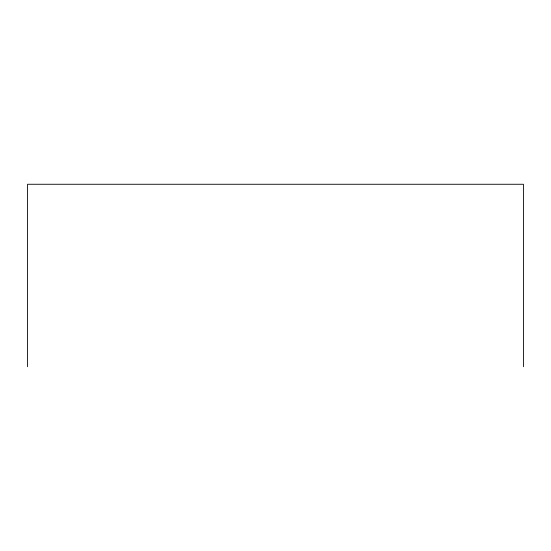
<?xml version="1.0" encoding="UTF-8"?>
<svg xmlns="http://www.w3.org/2000/svg" width="551" height="551" viewBox="0 0 551 551"><rect width="100%" height="100%" fill="white"/><g stroke="black" fill="none" stroke-linecap="round" stroke-linejoin="round"><path stroke-width="0.83" d="M523.45 366.732L523.45 184.268L27.55 184.268L27.55 366.732"/></g></svg>
